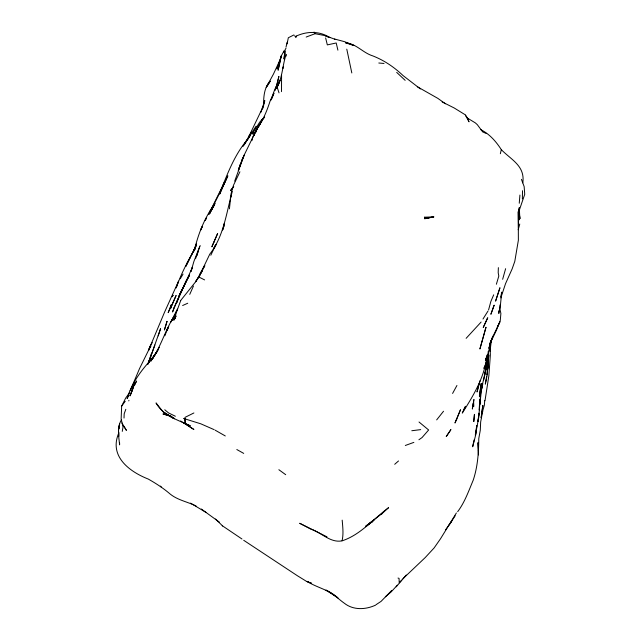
<?xml version="1.0" encoding="UTF-8"?>
<svg xmlns="http://www.w3.org/2000/svg" width="641" height="641" viewBox="0 0 641 641"><rect width="100%" height="100%" fill="white"/><g stroke="black" fill="none" stroke-linecap="round" stroke-linejoin="round"><path stroke-width="0.96" d="M424.831 218.733L424.574 217.195L433.717 216.898L424.831 218.733L424.574 217.195M184.953 422.251L185.009 418.277L183.687 418.493L200.737 423.789L214.19 429.678M500.06 304.844L499.996 309.371L500.885 313.457L500.26 320.564L496.318 330.5L489.804 343.953L491.11 340.619M281.575 75.342L281.511 91.631M522.375 198.87L522.511 190.706M119.619 442.955L119.587 444.87C118.857 436.473 116.734 427.659 121.405 419.855M498.361 267.642L498.193 272.778L498.818 276.015L496.374 284.243M129.843 392.348L125.62 398.181L121.662 406.09L121.141 418.877L123.024 427.026L122.263 431.385M124.017 418.068L124.186 413.806L125.82 409.303M488.426 363.094L487.4 371.411L488.803 354.898L487.064 375.698L485.325 384.127L486.567 376.788M488.602 351.268L488.258 358.567L483.739 379.825M287.088 43.892L288.322 37.763L293.931 34.934M479.139 409.871L479.476 404.952M480.157 399.744L478.803 417.099L475.39 435.271M480.421 395.898L480.686 392.044L479.821 404.559L481.663 387.981L486.431 366.676M484.708 400.545L484.38 405.12L482.377 411.939M118.881 433.661L118.665 436.553L118.521 428.444L119.603 424.03L119.242 428.845M519.25 203.253L519.923 195.04M478.539 416.682L478.915 413.181L478.002 421.466L478.322 418.597M479.813 401.274L479.989 399.439M500.469 304.611L501.743 292.144L500.853 296.527M285.91 56.344L286.134 54.405C282.304 65.606 282.601 78.018 276.439 88.418L279.821 81.655M284.484 55.006L284.011 58.996L285.029 50.679L284.484 55.006L285.005 53.107M229.43 208.846L231.048 193.798L233.492 185.249L239.918 171.78M481.079 391.363L481.992 384.544M486.831 374.913L487.881 367.421M473.17 403.197L472.337 409.054L473.971 399.479L473.443 401.242M486.407 365.122L486.134 367.053L487.184 362.646M491.519 339.113L490.036 351.116L490.101 346.877L490.365 354.97L488.867 375.722L484.989 400.785M475.302 435.159L475.59 433.244M475.878 431.329L476.744 425.584L475.983 433.845L472.657 446.769L473.611 442.098M478.547 415.664L478.867 413.806M484.508 375.466L486.567 364.777M128.801 400.913L128.913 400.321M481.111 391.523L482.705 383.895L481.143 391.395M295.918 37.619L296.222 36.112C306.999 31.064 319.771 30.944 329.883 37.611M473.523 442.723L474.14 439.854M276.135 87.873L278.891 76.447L276.127 87.513M251.897 140.667L252.538 137.815L255.951 130.259L260.07 124.178L256.648 129.298L257.329 128.24C263.267 120.011 267.033 110.564 270.133 100.974L273.963 93.217L271.832 98.722M232.282 191.491C226.345 212.844 223.877 236.064 209.791 254.148L198.822 276.976L195.633 281.744L202.083 271.279L195.425 282.048L180.898 300.212M223.108 228.933L224.342 223.557L223.525 227.082M485.558 370.722L487.521 362.261L488.242 351.292M286.022 47.097L287.168 42.186M500.349 153.72L501.31 149.657C496.118 141.533 489.387 133.825 480.606 129.57M505.621 268.691L502.648 279.3M478.963 384.007L477.032 391.996L480.053 380.65M283.787 52.161L284.107 50.855L281.287 55.871L276.96 68.964L279.18 63.082M276.111 87.593L276.776 84.941L275.077 90.501M500.461 304.731L498.818 313.473L498.81 310.765M270.67 100.597L274.893 89.155L280.037 80.157L277.553 85.333M488.562 309.964L490.862 301.446L493.698 294.82M518.208 229.726L519.755 224.046M196.955 255.591L198.261 250.96M254.341 135.043L254.87 133.192L254.325 135.091M148.183 363.727L154.858 344.986M118.946 432.643C108.561 455.999 129.073 471.496 148.255 479.059C155.971 483.426 163.431 488.234 170.153 494.043C177.789 500.212 187.493 501.759 196.082 505.989M491.15 340.732L488.875 348.343L491.166 340.675M148.143 363.776L148.72 361.869L148.119 363.663M262.826 108.353L263.683 105.565M500.813 297.921L505.517 283.715L512.151 268.875L514.803 261.32L518.369 240.223L518.257 211.594L518.441 228.164M234.694 181.147L244.141 155.154L257.081 128.585L255.751 132.342M149.241 360.306L149.049 360.899L151.5 353.271M238.292 170.682L240.559 163.896L238.356 170.506M158.207 335.884L160.571 328.673L148.544 362.75M169.793 309.202L171.315 304.715L168.166 312.648L169.384 310.068M261.736 109.603L264.781 100.629L263.611 105.06C263.547 96.783 264.18 87.577 270.101 81.199M195.569 258.66L200.168 245.527M260.775 112.528L263.499 105.404M196.434 244.021L194.672 249.029L191.611 254.974M481.744 413.693L482.721 410.969L480.654 422.018L480.293 430.215L478.771 438.604C478.667 452.698 477.705 466.72 473.202 480.221C468.643 491.022 464.797 502.207 457.666 511.694M492.408 337.823C488.122 347.662 488.939 358.832 483.659 368.375M180.714 300.509L175.954 313.673L174.993 318.064L175.882 316.438M166.524 331.381L167.493 328.777L164.857 335.812M485.469 360.434L487.36 354.793L485.445 360.402L486.848 356.821C484.292 377.685 473.322 395.737 462.273 413.084L464.725 407.844M200.2 274.019L198.822 277.633L200.369 273.146L204.743 265.767M223.316 227.964L222.531 230.031L223.909 226.441M199.712 246.545L193.894 261.464L191.01 271.455L192.388 267.329L186.972 279.452L189.391 275.165M196.386 244.061L193.638 251.064L195.337 247.65M230.311 198.157L231.04 196.306M219.927 193.894L220.969 191.282M224.831 181.651L221.658 189.536M167.221 330.147L168.703 326.493L167.181 330.171M175.049 314.819L177.373 309.13M456.224 420.248L460.494 409.711L454.974 423.004L456.745 419.07M148.464 350.531L164.481 312.351L178.575 281.143L176.139 287.961C180.85 274.388 187.605 261.512 194.672 249.029C198.59 232.931 204.832 217.451 214.623 204.03L209.487 212.075M489.804 343.953L492.961 336.196M130.195 390.698L139.514 368.639L149.529 348.271M186.098 265.799L185.882 266.303L195.97 245.896M491.807 338.905L492.921 336.269M257.049 129.45L258.932 125.035L255.671 132.086M465.39 406.298L463.876 409.807L465.59 406.394M188.029 261.24L186.459 264.781L190.794 256.544M193.983 250.575L195.922 246.28M189.752 294.363L193.47 286.006M224.831 181.571L209.046 213.501M194.319 250.591L195.361 248.299M193.67 251.352L195.681 246.945M214.735 247.482L215.568 245.679M224.759 181.86L223.124 185.385L223.893 183.727M242.979 146.525L249.269 135.772L248.996 136.196L261.776 109.491M210.825 255.238L213.389 249.798M132.903 388.799L130.083 395.89L134.874 382.717L131.677 391.387L133.184 386.908L136.589 381.018L134.546 385.337M202.268 226.626L200.585 230.167L202.3 226.577M205.737 219.406L206.594 217.62M205.168 220.56L206.65 217.491M172.469 320.131L174.616 315.701M497.312 327.142L499.94 321.75L492.737 336.91M176.788 310.292L170.915 321.998L175.322 314.443C165.306 329.041 161.179 346.869 150.763 361.187L157.694 350.515L152.117 359.329L157.133 351.412M212.435 208.013L211.53 209.791L212.483 208.021M210.857 211.514L213.798 205.849M248.988 136.805L247.859 138.961L249.734 135.604M180.249 278.795L183.03 274.108M189.472 275.197L179.953 294.147L189.52 274.949M159.321 347.278L157.005 351.54L157.854 350.234M452.594 393.438L456.929 385.481M129.129 394.896L127.118 398.574C131.285 384.744 139.417 372.597 149.113 361.917L147.502 364.336L157.638 350.619M176.099 315.957L173.735 320.228L175.386 318M285.045 49.918L286.006 48.187M150.964 346.012L148.704 350.09L149.762 346.749L152.262 342.631M250.671 133.921L251.609 132.238L249.365 136.084M208.397 214.639L209.238 213.132M212.844 207.283L209.094 214.014L215.015 203.421L212.844 207.283L214.503 204.984M200.665 273.194L204.816 265.759M209.655 212.379L212.299 207.7M210.416 212.291L209.527 213.854C215.184 200.929 222.403 188.823 227.851 175.802L219.559 193.79C226.922 175.049 233.957 155.763 246.985 140.059L246.072 141.661M244.237 144.858L245.15 143.255M402.933 578.735L425.223 557.558L434.117 547.943L440.535 538.736L456.376 512.976M280.413 59.172L273.435 74.116L267.265 85.501L269.508 82.232M450.118 523.665L452.017 520.54M262.77 119.498L256.648 129.298L257.329 128.24M268.074 84.46L266.255 87.352L268.25 84.3M482.985 319.034L487.969 311.085M449.149 524.923L455.19 515.773M269.252 82.777L270.254 81.247M249.862 135.66L256.088 126.165M268.523 83.731L269.597 82.144M385.345 596.771L391.066 592.004L397.332 585.201M215.985 244.782L215.432 245.559L216.265 244.405M445.607 529.754L450.775 522.535M121.662 406.09L125.227 401.258M296.222 36.112L295.613 36.914L294.612 35.744M233.741 186.475L230.431 190.657L233.412 187.06M436.665 419.895L443.54 411.226M406.274 575.025L396.194 586.819M264.22 117.167L261.256 120.74L264.629 117.159M253.556 132.367L252.354 133.769L259.781 122.03L264.597 117.119M481.111 322.062L466.127 338.328M399.752 582.196L401.659 580.121M391.651 590.521L381.066 601.386L376.243 604.559M394.704 464.3L398.51 460.967M373.575 520.115L382.252 513.401L381.499 514.098L388.59 507.656C373.447 518.881 360.458 534.874 342.078 540.844C343.648 534.097 342.767 526.974 342.182 520.147M374.072 519.731L365.763 526.654L374.072 519.731L366.003 525.965M418.91 439.742L422.034 437.579L428.637 429.983L419.014 422.002M365.955 526.013L372.934 521.373L367.277 525.019M185.009 417.371L193.894 412.964M182.629 305.525L187.741 303.233M306.182 37.05L315.076 33.701L324.915 35.592L334.906 39.253M405.312 445.479L413.854 442.386M375.754 605.048C365.827 609.759 353.335 610.384 344.401 603.277C338.216 598.942 332.959 593.181 325.965 590.081L337.302 597.492M411.802 430.736L420.696 429.622M341.877 540.9C329.979 543.015 321.421 532.359 310.789 529.113L299.684 523.28L326.99 536.837M378.799 63.01L384.023 63.459M334.538 39.005L344.634 41.697L353.992 45.543L345.707 42.915M345.643 42.811C356.3 43.684 362.91 52.866 372.758 55.879C384.215 60.366 394.119 67.097 403.045 75.566L420.392 88.939M170.073 415.953L162.958 413.974L171.868 416.458M398.005 578.054L399.063 578.382L399.207 582.781M243.708 540.299L297.312 575.69L306.398 581.307L311.454 583.238M306.863 581.531L311.414 583.238M442.146 101.919L454.277 108.025L465.222 114.779L467.569 118.176L469.02 121.838L465.398 115.148M168.166 414.847L165.418 413.741L174.007 418.357L163.864 412.78L156.035 402.941C163.126 415.905 177.869 419.887 190.313 425.856L183.326 422.571L193.894 429.478L180.586 420.977M486.359 133.512L482.697 131.926L477.321 124.683L475.358 122.904L467.569 118.176M324.915 35.592L329.097 37.49M175.37 416.249L168.495 412.892L164.769 409.767M198.822 276.976L204.615 279.909M417.307 86.719L437.891 98.394L445.455 103.794M236.817 449.533L243.716 453.395M307.848 581.884C317.872 587.949 329.819 590.137 338.512 598.454M215.176 430.191L225.295 435.96M206.098 512.455L190.537 503.121M241.977 539.009L222.243 525.692M219.518 522.255L201.322 509.018M278.867 469.717L285.702 474.693M396.691 72.393L405.16 80.341M215.512 519.018L222.635 525.973M501.31 149.657C511.23 159.857 525.251 165.859 522.808 182.845M160.37 486.086L161.588 487.336M123.961 426.545L126.421 430.367L121.934 422.98M314.042 32.05L315.076 33.701M277.345 87.745L279.027 92.865M521.429 179.336L524.138 186.531L524.739 194.303L519.074 210.889L519.05 219.927L519.29 207.516L519.835 218.661L519.002 209.703M325.644 37.947L327.327 44.894L336.213 42.979L337.895 50.158M351.821 72.954L346.781 49.157M519.835 218.661L518.865 208.838M474.444 414.374L473.779 421.514L474.444 414.374M481.207 383.494L479.388 396.162L481.207 383.494M482.809 405.505L481.159 417.7L482.809 405.505M278.563 67.994L278.138 70.23L281.287 55.871L278.563 67.994M485.974 327.327L479.941 348.848L485.974 327.327M283.042 67.754L282.873 68.339L283.282 66.92L283.042 67.754M167.021 321.373L164.449 329.859L167.021 321.373M494.123 305.268L490.942 314.13L494.123 305.268M499.9 287.889L495.637 300.982L499.9 287.889M174.104 307.496L172.557 311.991L178.062 298.698L174.104 307.496M242.058 159.737L239.029 168.383L244.141 155.154L242.058 159.737M179.817 294.435L176.62 302.84L186.243 280.726L179.817 294.435M172.205 304.235L170.458 308.762L176.123 295.445L172.205 304.235M214.911 245.976L213.485 249.509L214.911 245.976M213.83 242.25L211.859 246.809L217.636 233.476L213.83 242.25M181.844 289.924L178.551 296.991L181.844 289.924M487.288 318.641L483.25 327.455L487.761 317.752L487.288 318.641M172.822 295.597L172.197 296.767L173.038 295.197L172.822 295.597M450.847 429.702L446.288 436.497L450.847 429.702M250.671 134.81L244.253 144.417L250.671 134.81M253.435 132.495L252.209 133.921L253.435 132.511M433.717 216.898L424.831 218.397L433.725 216.938M174.432 418.709L164.513 412.788L174.432 418.709M185.129 418.869L185.009 418.277L185.441 422.435L185.129 418.869M478.322 450.727L477.986 442.635L478.458 454.934L478.322 450.727M473.667 406.506L473.547 400.721L473.667 406.506"/></g></svg>
